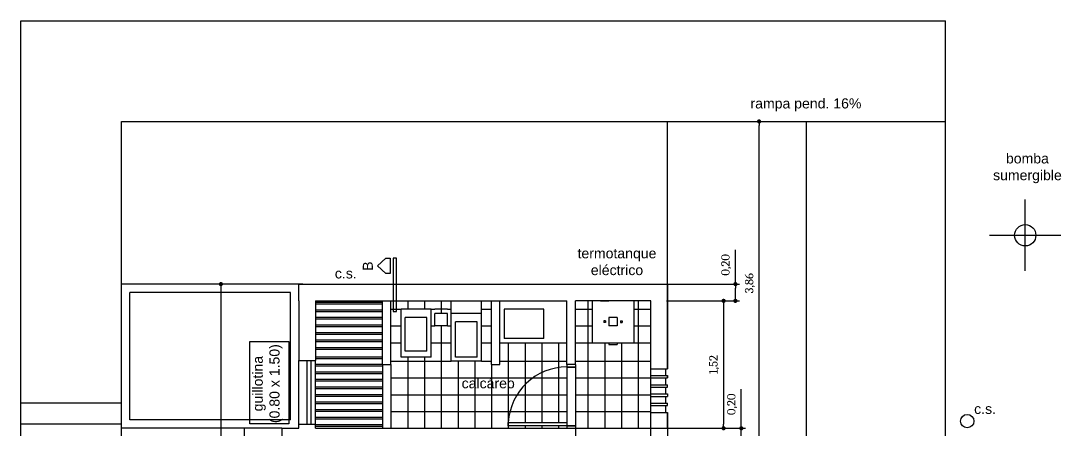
# Model space of a CAD drawing. Header units: millimetres. Extents: x 0 to 6982707, y 6395274 to 12792127.
# Drawn here: x 3491448.52 to 3491460.93, y 6396019.69 to 6396024.56 of the extents above; entities that cross this region are included whole.
import ezdxf

# ---------------------------------------------------------------- set-up
doc = ezdxf.new("R2010")
doc.units = ezdxf.units.MM
doc.header["$LTSCALE"] = 0.01
doc.linetypes.add('DASHED', pattern=[19.05, 12.7, -6.35])
for name, color, linetype in [('auxiliar', 1, 'Continuous'), ('carpinterias', 4, 'Continuous'), ('loteo', 4, 'Continuous'), ('mamposteria', 3, 'Continuous'), ('sanitarios', 4, 'Continuous')]:
    doc.layers.add(name, color=color, linetype=linetype)
doc.styles.add('ARIAL', font='arial.ttf')
doc.styles.get("Standard").update_dxf_attribs({"font": 'Cambria.ttf'})
doc.dimstyles.new('150', dxfattribs={"dimtxt": 0.1, "dimasz": 0.05, "dimexe": 0.05, "dimexo": 0.05, "dimgap": 0.05, "dimtad": 1, "dimzin": 1, "dimtxsty": 'Standard', "dimblk": 'DOT', "dimcen": 0.05, "dimaunit": 1, "dimadec": 4, "dimazin": 0, "dimtfac": 1, "dimtmove": 0, "dimatfit": 3, "dimldrblk": 'DOT', "dimfxl": 1, "dimarcsym": 0})

# ---------------------------------------------------------------- blocks, each defined once
blk = doc.blocks.new('_Dot')
at = {"color": 0, "linetype": 'ByBlock', "lineweight": -2}
blk.add_line((-0.5, 0), (-1, 0), dxfattribs=at)
at = {"color": 0, "linetype": 'ByBlock', "const_width": 0.5}
blk.add_lwpolyline([(-0.25, 0, 1), (0.25, 0, 1)], format="xyb", close=True, dxfattribs=at)
blk = doc.blocks.new('*D5')
at = {"layer": 'Defpoints', "color": 0, "ltscale": 0.01, "transparency": 16777216}
for p in [(3491456.316, 6396021.218), (3491455.416, 6396019.698), (3491456.899, 6396019.698)]:
    blk.add_point(p, dxfattribs=at)
at = {"layer": 'loteo', "color": 0, "lineweight": -2, "ltscale": 0.01, "transparency": 16777216}
for p, q in [((3491456.366, 6396021.218), (3491456.949, 6396021.218)), ((3491456.899, 6396021.168), (3491456.899, 6396019.748)), ((3491455.466, 6396019.698), (3491456.949, 6396019.698))]:
    blk.add_line(p, q, dxfattribs=at)
at = {"layer": 'loteo', "color": 0, "lineweight": -2, "ltscale": 0.01, "transparency": 16777216, "xscale": 0.05, "yscale": 0.05, "zscale": 0.05}
for p, rotation in [((3491456.899, 6396021.218), 90), ((3491456.899, 6396019.698), 270)]:
    blk.add_blockref('_Dot', p, dxfattribs=dict(at, rotation=rotation))
at = {"layer": 'loteo', "color": 0, "ltscale": 0.01, "transparency": 16777216, "insert": (3491456.787, 6396020.458), "char_height": 0.1, "attachment_point": 5, "rotation": 90}
blk.add_mtext('1,52', dxfattribs=at)
blk = doc.blocks.new('*D6')
at = {"layer": 'Defpoints', "color": 0, "ltscale": 0.01, "transparency": 16777216}
for p in [(3491456.167, 6396021.418), (3491457.04, 6396021.418), (3491456.167, 6396021.218)]:
    blk.add_point(p, dxfattribs=at)
at = {"layer": 'loteo', "color": 0, "lineweight": -2, "ltscale": 0.01, "transparency": 16777216}
for p, q in [((3491457.04, 6396021.418), (3491457.04, 6396021.826)), ((3491456.217, 6396021.418), (3491457.09, 6396021.418)), ((3491457.04, 6396021.268), (3491457.04, 6396021.368)), ((3491456.217, 6396021.218), (3491457.09, 6396021.218))]:
    blk.add_line(p, q, dxfattribs=at)
at = {"layer": 'loteo', "color": 0, "lineweight": -2, "ltscale": 0.01, "transparency": 16777216, "xscale": 0.05, "yscale": 0.05, "zscale": 0.05}
for p, rotation in [((3491457.04, 6396021.418), 90), ((3491457.04, 6396021.218), 270)]:
    blk.add_blockref('_Dot', p, dxfattribs=dict(at, rotation=rotation))
at = {"layer": 'loteo', "color": 0, "ltscale": 0.01, "transparency": 16777216, "insert": (3491456.93, 6396021.647), "char_height": 0.1, "attachment_point": 5, "rotation": 90}
blk.add_mtext('0,20', dxfattribs=at)
blk = doc.blocks.new('*D7')
at = {"layer": 'Defpoints', "color": 0, "ltscale": 0.01, "transparency": 16777216}
for p in [(3491455.416, 6396019.698), (3491455.416, 6396019.498), (3491457.11, 6396019.498)]:
    blk.add_point(p, dxfattribs=at)
at = {"layer": 'loteo', "color": 0, "lineweight": -2, "ltscale": 0.01, "transparency": 16777216}
for p, q in [((3491457.11, 6396019.748), (3491457.11, 6396020.163)), ((3491455.466, 6396019.698), (3491457.16, 6396019.698)), ((3491457.11, 6396019.498), (3491457.11, 6396019.698)), ((3491455.466, 6396019.498), (3491457.16, 6396019.498)), ((3491457.11, 6396019.448), (3491457.11, 6396019.398))]:
    blk.add_line(p, q, dxfattribs=at)
at = {"layer": 'loteo', "color": 0, "lineweight": -2, "ltscale": 0.01, "transparency": 16777216, "xscale": 0.05, "yscale": 0.05, "zscale": 0.05}
for p, rotation in [((3491457.11, 6396019.698), 270), ((3491457.11, 6396019.498), 90)]:
    blk.add_blockref('_Dot', p, dxfattribs=dict(at, rotation=rotation))
at = {"layer": 'loteo', "color": 0, "ltscale": 0.01, "transparency": 16777216, "insert": (3491457, 6396019.984), "char_height": 0.1, "attachment_point": 5, "rotation": 90}
blk.add_mtext('0,20', dxfattribs=at)
blk = doc.blocks.new('*D11')
at = {"layer": 'Defpoints', "color": 0, "ltscale": 0.01, "transparency": 16777216}
for p in [(3491451.931, 6396021.418), (3491450.903, 6396011.298), (3491451.931, 6396011.298)]:
    blk.add_point(p, dxfattribs=at)
at = {"layer": 'loteo', "color": 0, "lineweight": -2, "ltscale": 0.01, "transparency": 16777216}
for p, q in [((3491451.881, 6396021.418), (3491450.853, 6396021.418)), ((3491450.903, 6396021.368), (3491450.903, 6396011.348)), ((3491451.881, 6396011.298), (3491450.853, 6396011.298))]:
    blk.add_line(p, q, dxfattribs=at)
at = {"layer": 'loteo', "color": 0, "lineweight": -2, "ltscale": 0.01, "transparency": 16777216, "xscale": 0.05, "yscale": 0.05, "zscale": 0.05}
for p, rotation in [((3491450.903, 6396021.418), 90), ((3491450.903, 6396011.298), 270)]:
    blk.add_blockref('_Dot', p, dxfattribs=dict(at, rotation=rotation))
at = {"layer": 'loteo', "color": 0, "ltscale": 0.01, "transparency": 16777216, "insert": (3491450.793, 6396016.358), "char_height": 0.1, "attachment_point": 5, "rotation": 90}
blk.add_mtext('10,12', dxfattribs=at)
blk = doc.blocks.new('*D25')
at = {"layer": 'Defpoints', "color": 0, "ltscale": 0.01, "transparency": 16777216}
for p in [(3491457.191, 6396023.358), (3491457.323, 6396023.358), (3491457.191, 6396019.498)]:
    blk.add_point(p, dxfattribs=at)
at = {"layer": 'loteo', "color": 0, "lineweight": -2, "ltscale": 0.01, "transparency": 16777216}
for p, q in [((3491457.241, 6396023.358), (3491457.373, 6396023.358)), ((3491457.323, 6396019.548), (3491457.323, 6396023.308)), ((3491457.241, 6396019.498), (3491457.373, 6396019.498))]:
    blk.add_line(p, q, dxfattribs=at)
at = {"layer": 'loteo', "color": 0, "lineweight": -2, "ltscale": 0.01, "transparency": 16777216, "xscale": 0.05, "yscale": 0.05, "zscale": 0.05}
for p, rotation in [((3491457.323, 6396023.358), 90), ((3491457.323, 6396019.498), 270)]:
    blk.add_blockref('_Dot', p, dxfattribs=dict(at, rotation=rotation))
at = {"layer": 'loteo', "color": 0, "ltscale": 0.01, "transparency": 16777216, "insert": (3491457.213, 6396021.428), "char_height": 0.1, "attachment_point": 5, "rotation": 90}
blk.add_mtext('3,86', dxfattribs=at)

msp = doc.modelspace()

# ---------------------------------------------------------------- linework, layer by layer
at = {"layer": 'auxiliar', "linetype": 'DASHED'}
for p, q in [((3491451.181, 6396019.698), (3491451.181, 6396019.498)), ((3491451.631, 6396019.698), (3491451.181, 6396019.698))]:
    msp.add_line(p, q, dxfattribs=at)
at = {"layer": 'carpinterias'}
for p, q in [((3491455.031, 6396020.458), (3491455.031, 6396020.428)), ((3491455.031, 6396020.458), (3491455.031, 6396020.428)), ((3491455.131, 6396020.428), (3491455.031, 6396020.428)), ((3491455.031, 6396020.428), (3491455.131, 6396020.428)), ((3491455.131, 6396020.458), (3491455.131, 6396020.428)), ((3491455.131, 6396020.458), (3491455.131, 6396020.428)), ((3491454.331, 6396019.728), (3491454.331, 6396019.768)), ((3491454.331, 6396019.768), (3491455.031, 6396019.768)), ((3491455.031, 6396019.768), (3491455.031, 6396019.728)), ((3491455.031, 6396019.728), (3491454.331, 6396019.728)), ((3491455.131, 6396019.728), (3491455.031, 6396019.728)), ((3491455.031, 6396019.728), (3491455.031, 6396019.698)), ((3491455.031, 6396019.728), (3491455.131, 6396019.728)), ((3491455.031, 6396019.728), (3491455.031, 6396019.698)), ((3491455.131, 6396019.728), (3491455.131, 6396019.698)), ((3491455.131, 6396019.728), (3491455.131, 6396019.698))]:
    msp.add_line(p, q, dxfattribs=at)
at = {"layer": 'loteo', "ltscale": 0.01}
for p, q in [((3491454.282, 6396021.118), (3491454.282, 6396020.768)), ((3491451.831, 6396019.748), (3491451.831, 6396020.508)), ((3491451.931, 6396019.748), (3491451.931, 6396020.508)), ((3491451.981, 6396019.748), (3491451.981, 6396020.508)), ((3491452.031, 6396019.748), (3491452.031, 6396020.508)), ((3491456.031, 6396020.328), (3491456.031, 6396020.408)), ((3491456.211, 6396020.328), (3491456.211, 6396020.408)), ((3491456.031, 6396020.218), (3491456.031, 6396020.298)), ((3491456.211, 6396020.218), (3491456.211, 6396020.298)), ((3491456.031, 6396020.108), (3491456.031, 6396020.188)), ((3491456.211, 6396020.108), (3491456.211, 6396020.188)), ((3491456.031, 6396019.998), (3491456.031, 6396020.078)), ((3491456.211, 6396019.998), (3491456.211, 6396020.078)), ((3491456.031, 6396019.888), (3491456.031, 6396019.968)), ((3491456.211, 6396019.888), (3491456.211, 6396019.968))]:
    msp.add_line(p, q, dxfattribs=at)
at = {"layer": 'mamposteria', "color": 251, "ltscale": 0.03}
for p, q in [((3491448.516, 6396024.558), (3491459.547, 6396024.558)), ((3491448.516, 6396019.498), (3491448.516, 6396024.558)), ((3491459.547, 6396019.498), (3491459.547, 6396024.558)), ((3491449.716, 6396023.358), (3491459.547, 6396023.358)), ((3491449.716, 6396019.498), (3491449.716, 6396023.358)), ((3491456.231, 6396021.418), (3491456.231, 6396023.358)), ((3491457.889, 6396019.498), (3491457.889, 6396023.358)), ((3491460.497, 6396021.574), (3491460.496, 6396022.427)), ((3491460.07, 6396022), (3491460.497, 6396022)), ((3491460.497, 6396022), (3491460.923, 6396022)), ((3491452.771, 6396021.637), (3491452.871, 6396021.729)), ((3491452.771, 6396021.637), (3491452.871, 6396021.546)), ((3491451.831, 6396021.418), (3491449.716, 6396021.418)), ((3491449.816, 6396019.798), (3491449.816, 6396021.318)), ((3491451.731, 6396021.318), (3491449.816, 6396021.318)), ((3491451.731, 6396019.798), (3491451.731, 6396021.318)), ((3491452.831, 6396021.198), (3491452.031, 6396021.198)), ((3491452.831, 6396021.178), (3491452.031, 6396021.178)), ((3491452.831, 6396021.108), (3491452.031, 6396021.108)), ((3491452.931, 6396021.118), (3491453.051, 6396021.118)), ((3491453.131, 6396021.218), (3491453.131, 6396021.118)), ((3491453.331, 6396021.218), (3491453.331, 6396021.118)), ((3491453.411, 6396021.118), (3491453.456, 6396021.118)), ((3491453.606, 6396021.118), (3491453.456, 6396021.118)), ((3491453.531, 6396021.218), (3491453.531, 6396021.068)), ((3491453.606, 6396021.118), (3491453.651, 6396021.118)), ((3491454.011, 6396021.118), (3491454.131, 6396021.118)), ((3491455.131, 6396021.118), (3491455.331, 6396021.118)), ((3491455.281, 6396021.218), (3491455.281, 6396019.698)), ((3491455.831, 6396021.118), (3491456.031, 6396021.118)), ((3491455.881, 6396021.218), (3491455.881, 6396019.698)), ((3491452.831, 6396021.088), (3491452.031, 6396021.088)), ((3491452.831, 6396021.018), (3491452.031, 6396021.018)), ((3491452.831, 6396020.998), (3491452.031, 6396020.998)), ((3491453.456, 6396020.918), (3491453.456, 6396021.068)), ((3491453.606, 6396021.068), (3491453.456, 6396021.068)), ((3491453.606, 6396020.918), (3491453.606, 6396021.068)), ((3491452.831, 6396020.928), (3491452.031, 6396020.928)), ((3491452.831, 6396020.908), (3491452.031, 6396020.908)), ((3491452.931, 6396020.918), (3491453.051, 6396020.918)), ((3491453.411, 6396020.918), (3491453.456, 6396020.918)), ((3491453.606, 6396020.918), (3491453.456, 6396020.918)), ((3491453.531, 6396020.918), (3491453.531, 6396019.698)), ((3491453.606, 6396020.918), (3491453.651, 6396020.918)), ((3491454.011, 6396020.918), (3491454.131, 6396020.918)), ((3491455.131, 6396020.918), (3491455.331, 6396020.918)), ((3491455.831, 6396020.918), (3491456.031, 6396020.918)), ((3491452.831, 6396020.838), (3491452.031, 6396020.838)), ((3491452.831, 6396020.818), (3491452.031, 6396020.818)), ((3491452.831, 6396020.748), (3491452.031, 6396020.748)), ((3491452.831, 6396020.728), (3491452.031, 6396020.728)), ((3491452.831, 6396020.658), (3491452.031, 6396020.658)), ((3491452.831, 6396020.638), (3491452.031, 6396020.638)), ((3491452.931, 6396020.718), (3491453.051, 6396020.718)), ((3491453.411, 6396020.718), (3491453.651, 6396020.718)), ((3491454.011, 6396020.718), (3491454.131, 6396020.718)), ((3491454.331, 6396020.718), (3491454.331, 6396019.698)), ((3491454.531, 6396020.718), (3491454.531, 6396019.768)), ((3491454.731, 6396020.718), (3491454.731, 6396019.768)), ((3491454.931, 6396020.718), (3491454.931, 6396019.768)), ((3491455.131, 6396020.718), (3491456.031, 6396020.718)), ((3491455.481, 6396020.718), (3491455.481, 6396019.698)), ((3491455.681, 6396020.718), (3491455.681, 6396019.698)), ((3491452.831, 6396020.548), (3491452.031, 6396020.548)), ((3491452.831, 6396020.528), (3491452.031, 6396020.528)), ((3491452.931, 6396020.498), (3491453.651, 6396020.498)), ((3491453.131, 6396020.548), (3491453.131, 6396019.698)), ((3491453.331, 6396020.548), (3491453.331, 6396019.698)), ((3491453.731, 6396020.498), (3491453.731, 6396019.698)), ((3491453.931, 6396020.498), (3491453.931, 6396019.698)), ((3491454.011, 6396020.498), (3491454.131, 6396020.498)), ((3491454.231, 6396020.498), (3491455.031, 6396020.498)), ((3491455.131, 6396020.498), (3491456.031, 6396020.498)), ((3491452.831, 6396020.458), (3491452.031, 6396020.458)), ((3491452.831, 6396020.438), (3491452.031, 6396020.438)), ((3491452.831, 6396020.368), (3491452.031, 6396020.368)), ((3491452.831, 6396020.458), (3491452.831, 6396019.698)), ((3491452.931, 6396020.458), (3491452.931, 6396019.698)), ((3491454.131, 6396020.458), (3491454.131, 6396019.698)), ((3491455.031, 6396020.428), (3491455.031, 6396019.728)), ((3491455.131, 6396020.428), (3491455.131, 6396019.728)), ((3491452.831, 6396020.348), (3491452.031, 6396020.348)), ((3491452.831, 6396020.278), (3491452.031, 6396020.278)), ((3491452.831, 6396020.258), (3491452.031, 6396020.258)), ((3491452.931, 6396020.298), (3491455.031, 6396020.298)), ((3491455.131, 6396020.298), (3491456.031, 6396020.298)), ((3491452.831, 6396020.188), (3491452.031, 6396020.188)), ((3491452.831, 6396020.168), (3491452.031, 6396020.168)), ((3491449.716, 6396019.998), (3491448.516, 6396019.998)), ((3491452.831, 6396020.098), (3491452.031, 6396020.098)), ((3491452.831, 6396020.078), (3491452.031, 6396020.078)), ((3491452.831, 6396020.008), (3491452.031, 6396020.008)), ((3491452.831, 6396019.988), (3491452.031, 6396019.988)), ((3491452.931, 6396020.098), (3491455.031, 6396020.098)), ((3491455.131, 6396020.098), (3491456.031, 6396020.098)), ((3491452.831, 6396019.918), (3491452.031, 6396019.918)), ((3491452.831, 6396019.898), (3491452.031, 6396019.898)), ((3491452.931, 6396019.898), (3491455.031, 6396019.898)), ((3491455.131, 6396019.898), (3491456.031, 6396019.898)), ((3491449.716, 6396019.748), (3491448.516, 6396019.748)), ((3491451.731, 6396019.798), (3491449.816, 6396019.798)), ((3491452.831, 6396019.828), (3491452.031, 6396019.828)), ((3491452.831, 6396019.808), (3491452.031, 6396019.808)), ((3491452.831, 6396019.738), (3491452.031, 6396019.738)), ((3491451.631, 6396019.698), (3491449.716, 6396019.698)), ((3491452.831, 6396019.718), (3491452.031, 6396019.718)), ((3491454.231, 6396019.698), (3491455.031, 6396019.698)), ((3491454.531, 6396019.728), (3491454.531, 6396019.698)), ((3491454.731, 6396019.728), (3491454.731, 6396019.698)), ((3491454.931, 6396019.728), (3491454.931, 6396019.698)), ((3491455.131, 6396019.698), (3491456.031, 6396019.698))]:
    msp.add_line(p, q, dxfattribs=at)
at = {"layer": 'mamposteria', "ltscale": 0.03}
for p, q in [((3491451.831, 6396021.418), (3491456.231, 6396021.418)), ((3491451.831, 6396021.218), (3491451.831, 6396021.418)), ((3491456.231, 6396021.418), (3491456.231, 6396020.408)), ((3491456.231, 6396020.408), (3491456.231, 6396021.418)), ((3491451.831, 6396021.218), (3491451.831, 6396020.508)), ((3491452.031, 6396021.218), (3491454.131, 6396021.218)), ((3491452.031, 6396021.218), (3491452.031, 6396020.508)), ((3491454.131, 6396021.218), (3491454.231, 6396021.218)), ((3491454.231, 6396021.218), (3491455.031, 6396021.218)), ((3491455.031, 6396020.458), (3491455.031, 6396021.218)), ((3491455.131, 6396020.458), (3491455.131, 6396021.218)), ((3491455.431, 6396021.218), (3491455.531, 6396021.218)), ((3491456.031, 6396020.408), (3491456.031, 6396021.218)), ((3491451.831, 6396020.508), (3491452.031, 6396020.508)), ((3491455.131, 6396020.458), (3491455.031, 6396020.458)), ((3491456.031, 6396020.408), (3491456.231, 6396020.408)), ((3491456.031, 6396020.298), (3491456.031, 6396020.328)), ((3491456.031, 6396020.328), (3491456.231, 6396020.328)), ((3491456.031, 6396020.298), (3491456.231, 6396020.298)), ((3491456.231, 6396020.328), (3491456.231, 6396020.298)), ((3491456.231, 6396020.298), (3491456.231, 6396020.328)), ((3491456.031, 6396020.188), (3491456.031, 6396020.218)), ((3491456.031, 6396020.218), (3491456.231, 6396020.218)), ((3491456.031, 6396020.188), (3491456.231, 6396020.188)), ((3491456.031, 6396020.078), (3491456.031, 6396020.108)), ((3491456.031, 6396020.108), (3491456.231, 6396020.108)), ((3491456.231, 6396020.188), (3491456.231, 6396020.218)), ((3491456.231, 6396020.108), (3491456.231, 6396020.078)), ((3491456.031, 6396020.078), (3491456.231, 6396020.078)), ((3491456.031, 6396019.968), (3491456.031, 6396019.998)), ((3491456.031, 6396019.998), (3491456.231, 6396019.998)), ((3491456.231, 6396019.968), (3491456.231, 6396019.998)), ((3491456.031, 6396019.968), (3491456.231, 6396019.968)), ((3491456.031, 6396018.498), (3491456.031, 6396019.888)), ((3491456.031, 6396019.888), (3491456.231, 6396019.888)), ((3491456.231, 6396019.888), (3491456.231, 6396019.698)), ((3491456.231, 6396019.698), (3491456.231, 6396019.888)), ((3491451.831, 6396019.748), (3491452.031, 6396019.748)), ((3491451.831, 6396019.698), (3491451.831, 6396019.748)), ((3491452.031, 6396019.698), (3491452.031, 6396019.748)), ((3491451.631, 6396019.698), (3491451.631, 6396019.498)), ((3491451.631, 6396019.698), (3491451.831, 6396019.698)), ((3491452.031, 6396019.698), (3491453.981, 6396019.698)), ((3491452.031, 6396019.698), (3491455.131, 6396019.698)), ((3491455.131, 6396019.698), (3491455.131, 6396019.498)), ((3491456.231, 6396019.698), (3491456.231, 6396018.498))]:
    msp.add_line(p, q, dxfattribs=at)
at = {"layer": 'mamposteria', "color": 4, "ltscale": 0.03}
for p, q in [((3491454.131, 6396020.458), (3491454.131, 6396021.218)), ((3491454.231, 6396020.458), (3491454.231, 6396021.218)), ((3491452.831, 6396020.458), (3491452.931, 6396020.458)), ((3491454.131, 6396020.458), (3491454.231, 6396020.458))]:
    msp.add_line(p, q, dxfattribs=at)
at = {"layer": 'mamposteria'}
msp.add_line((3491456.031, 6396021.218), (3491455.131, 6396021.218), dxfattribs=at)
at = {"layer": 'mamposteria', "color": 251, "ltscale": 0.03}
msp.add_lwpolyline([(3491452.871, 6396021.729), (3491452.921, 6396021.729), (3491452.921, 6396021.546), (3491452.871, 6396021.546)], dxfattribs=at)
for points in [[(3491452.956, 6396021.729), (3491452.956, 6396021.09), (3491452.999, 6396021.09), (3491452.999, 6396021.729)], [(3491451.246, 6396020.733), (3491451.712, 6396020.733), (3491451.712, 6396019.751), (3491451.246, 6396019.751)]]:
    msp.add_lwpolyline(points, close=True, dxfattribs=at)
at = {"layer": 'mamposteria', "ltscale": 0.01}
msp.add_circle((3491459.805, 6396019.783), 0.08, dxfattribs=at)
at = {"layer": 'mamposteria', "color": 251, "ltscale": 0.01}
msp.add_arc((3491455.031, 6396019.728), 0.701, 90, 176.7295, dxfattribs=at)
at = {"layer": 'sanitarios', "ltscale": 0.03}
for p, q in [((3491452.831, 6396020.458), (3491452.831, 6396021.218)), ((3491452.931, 6396020.458), (3491452.931, 6396021.218)), ((3491455.831, 6396021.218), (3491455.331, 6396021.218)), ((3491455.331, 6396021.218), (3491455.331, 6396020.718)), ((3491455.831, 6396020.718), (3491455.831, 6396021.218)), ((3491455.491, 6396020.978), (3491455.471, 6396020.978)), ((3491455.471, 6396020.978), (3491455.471, 6396020.958)), ((3491455.491, 6396020.978), (3491455.491, 6396020.958)), ((3491455.531, 6396021.018), (3491455.531, 6396020.918)), ((3491455.631, 6396021.018), (3491455.531, 6396021.018)), ((3491455.631, 6396021.018), (3491455.631, 6396020.918)), ((3491455.671, 6396020.978), (3491455.691, 6396020.978)), ((3491455.671, 6396020.978), (3491455.671, 6396020.958)), ((3491455.691, 6396020.978), (3491455.691, 6396020.958)), ((3491455.491, 6396020.958), (3491455.471, 6396020.958)), ((3491455.631, 6396020.918), (3491455.531, 6396020.918)), ((3491455.671, 6396020.958), (3491455.691, 6396020.958)), ((3491454.231, 6396020.718), (3491455.031, 6396020.718)), ((3491455.331, 6396020.718), (3491455.831, 6396020.718)), ((3491455.531, 6396020.718), (3491455.531, 6396020.698)), ((3491455.531, 6396020.698), (3491455.631, 6396020.698)), ((3491455.631, 6396020.718), (3491455.631, 6396020.698))]:
    msp.add_line(p, q, dxfattribs=at)
at = {"layer": 'sanitarios'}
for p, q in [((3491453.051, 6396020.548), (3491453.051, 6396021.118)), ((3491453.411, 6396021.118), (3491453.051, 6396021.118)), ((3491453.411, 6396020.548), (3491453.411, 6396021.118)), ((3491453.651, 6396020.498), (3491453.651, 6396021.218)), ((3491454.011, 6396020.498), (3491454.011, 6396021.218)), ((3491454.753, 6396021.118), (3491454.282, 6396021.118)), ((3491454.753, 6396020.768), (3491454.753, 6396021.118)), ((3491453.101, 6396020.618), (3491453.101, 6396021.018)), ((3491453.361, 6396021.018), (3491453.101, 6396021.018)), ((3491453.361, 6396020.618), (3491453.361, 6396021.018)), ((3491454.011, 6396021.068), (3491453.651, 6396021.068)), ((3491454.011, 6396021.068), (3491453.651, 6396021.068)), ((3491454.011, 6396021.068), (3491453.651, 6396021.068)), ((3491453.701, 6396020.548), (3491453.701, 6396020.968)), ((3491453.961, 6396020.968), (3491453.701, 6396020.968)), ((3491453.961, 6396020.548), (3491453.961, 6396020.968)), ((3491454.753, 6396020.768), (3491454.282, 6396020.768)), ((3491453.361, 6396020.618), (3491453.101, 6396020.618)), ((3491453.411, 6396020.548), (3491453.051, 6396020.548)), ((3491454.011, 6396020.498), (3491453.651, 6396020.498)), ((3491453.961, 6396020.548), (3491453.701, 6396020.548))]:
    msp.add_line(p, q, dxfattribs=at)
at = {"layer": 'sanitarios', "ltscale": 0.03}
msp.add_circle((3491460.497, 6396022), 0.127, dxfattribs=at)

# ---------------------------------------------------------------- texts
at = {"layer": 'mamposteria', "color": 251, "ltscale": 0.03, "char_height": 0.12, "attachment_point": 1, "style": 'ARIAL'}
for s, insert in [('\\pxqc;\\Prampa pend. 16%', (3491456.812, 6396023.833)), ('\\pxqc;bomba\\Psumergible', (3491459.454, 6396022.977)), ('\\pxqc;termotanque\\Peléctrico', (3491454.558, 6396021.845)), ('\\pxqc;c.s.', (3491451.323, 6396021.605)), ('\\pxqc;calcáreo', (3491453.022, 6396020.295)), ('\\pxqc;c.s.', (3491458.949, 6396019.989))]:
    msp.add_mtext_dynamic_manual_height_columns(s, width=2.13857, gutter_width=1, heights=[0], dxfattribs=dict(at, insert=insert))
at = {"layer": 'mamposteria', "color": 251, "ltscale": 0.03, "char_height": 0.12, "rotation": 90, "style": 'ARIAL'}
for s, width, insert, attachment_point in [('\\pxqc;B', 0.19928, (3491452.595, 6396021.732), 3), ('\\pxqc;guillotina \\P(0.80 x 1.50)', 2.13857, (3491451.282, 6396019.161), 1)]:
    msp.add_mtext_dynamic_manual_height_columns(s, width=width, gutter_width=1, heights=[0], dxfattribs=dict(at, insert=insert, attachment_point=attachment_point))

# ---------------------------------------------------------------- dimensions: what is measured, and where the dimension line sits
at = {"layer": 'loteo', "color": 1, "ltscale": 0.01}
for base, p1, p2, picture, middle in [((3491457.323, 6396023.358), (3491457.191, 6396019.498), (3491457.191, 6396023.358), '*D25', (3491457.213, 6396021.428)), ((3491450.903, 6396011.298), (3491451.931, 6396021.418), (3491451.931, 6396011.298), '*D11', (3491450.793, 6396016.358)), ((3491456.899, 6396019.698), (3491456.316, 6396021.218), (3491455.416, 6396019.698), '*D5', (3491456.787, 6396020.458))]:
    dim = msp.add_linear_dim(base=base, p1=p1, p2=p2, angle=90, dimstyle='150', dxfattribs=at)
    dim.commit()
    dim.dimension.update_dxf_attribs({"geometry": picture, "text_midpoint": middle})
for base, p1, p2, picture, middle in [((3491457.04, 6396021.418), (3491456.167, 6396021.218), (3491456.167, 6396021.418), '*D6', (3491457.04, 6396021.647)), ((3491457.11, 6396019.498), (3491455.416, 6396019.698), (3491455.416, 6396019.498), '*D7', (3491457.11, 6396019.984))]:
    dim = msp.add_linear_dim(base=base, p1=p1, p2=p2, angle=90, dimstyle='150', dxfattribs=at)
    dim.commit()
    dim.dimension.update_dxf_attribs({"geometry": picture, "text_midpoint": middle, "dimtype": 160})

doc.saveas('drawing.dxf')
